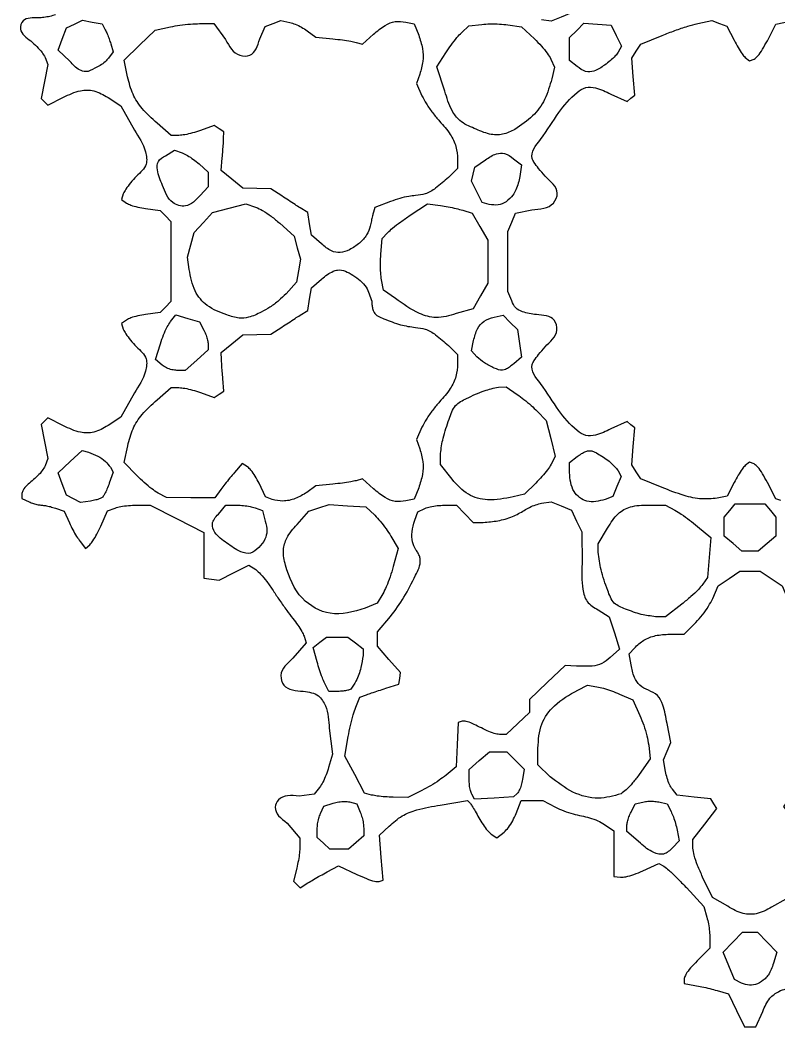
# Model space of a CAD drawing. Extents: x 0 to 409, y 0 to 428.
# Drawn here: x 0.1 to 211.8, y 0 to 281 of the extents above; entities that cross this region are included whole.
import ezdxf

# ---------------------------------------------------------------- set-up
doc = ezdxf.new("R2010")
doc.units = 0
doc.layers.add('Layer_1', color=7, linetype='CONTINUOUS')

msp = doc.modelspace()

# ---------------------------------------------------------------- linework, layer by layer
at = {"layer": 'Layer_1', "color": 7}
for points in [[(156.834328, 297.937824), (156.737416, 289.075984), (155.296464, 286.039408), (153.85552, 283.002832), (151.03144, 281.822856), (148.207368, 280.64288), (145.561696, 281.072216)], [(13.951608, 269.494688), (10.633944, 272.589376), (11.813944, 275.694688), (12.993944, 278.800008), (15.230632, 279.876272), (17.467328, 280.952544), (20.189552, 280.441848), (22.911784, 279.931152), (23.809336, 278.254072)], [(30.05608, 265.096272), (29.033528, 269.792552), (33.403016, 273.991512), (37.772496, 278.190464), (41.99124, 279.095224)], [(50.145368, 279.999984), (54.08076, 279.999984), (57.367104, 275.551424)], [(66.897, 275.708912), (68.444136, 279.206472), (70.626664, 280.036264), (72.809192, 280.866064), (75.262216, 280.327288)], [(107.681856, 280.410824), (109.996536, 279.90244), (111.26388, 276.735024)], [(123.266088, 277.538784), (125.231608, 279.385296), (128.831144, 279.791016)], [(136.165808, 279.636616), (139.900952, 279.076496), (143.533096, 275.73824)], [(155.43912, 268.058072), (153.331232, 269.716136), (153.331232, 272.894432), (153.331232, 276.072736), (155.338408, 278.079912), (157.345584, 280.087088), (161.138408, 279.843544), (164.931232, 279.600008), (166.37932, 276.637264), (167.827408, 273.67452), (166.959344, 272.052528)], [(189.113584, 280.028048), (193.041664, 280.870472), (195.157344, 280.066096), (197.273024, 279.261728), (199.239664, 275.380608)], [(208.547424, 275.232008), (210.884944, 279.862696), (213.108064, 280.345368), (215.331264, 280.82804), (219.919824, 279.627152)], [(80.123232, 277.9956), (82.531232, 276.202696), (87.331232, 275.738728)], [(93.849352, 274.76548), (95.567472, 274.2562), (98.649352, 277.021944)], [(164.865088, 260.32736), (169.392288, 258.254744), (170.468016, 259.14752), (171.543752, 260.040304), (171.129872, 265.19632), (170.716, 270.352344), (171.981712, 272.284064), (173.247424, 274.215784), (179.216464, 276.700704)], [(25.343216, 274.358224), (25.979544, 272.139456), (24.750832, 270.385224)], [(7.012712, 270.577272), (7.767584, 268.5918), (6.834528, 263.849176), (5.90148, 259.106552), (6.819216, 258.188808), (7.73696, 257.271072), (12.150216, 259.435536)], [(118.57516, 261.137504), (116.318584, 267.92852), (118.809576, 271.8104)], [(148.139784, 270.095792), (149.114336, 267.7916), (148.402784, 264.62472)], [(202.367424, 270.535928), (203.528464, 269.572376), (204.869104, 270.086856)], [(20.852368, 267.515504), (20.852368, 267.515504)], [(163.125544, 268.415272), (163.125544, 268.415272)], [(111.587968, 265.90504), (110.644712, 263.296496), (112.177504, 259.84824)], [(24.571408, 259.3336), (28.128032, 257.067208), (31.928032, 250.264992)], [(44.360824, 248.795984), (42.190424, 248.799984), (38.28416, 252.199984)], [(56.841976, 247.898576), (56.931232, 249.7972), (55.569472, 250.67036), (54.207712, 251.54352), (50.369472, 250.167776)], [(138.131232, 250.486968), (138.131232, 250.486968)], [(40.622264, 243.138392), (43.113304, 244.65328), (45.272504, 243.900584)], [(73.060912, 231.885592), (69.990592, 233.915008), (66.078008, 234.003744), (62.165424, 234.092472), (59.148328, 236.562872), (56.131232, 239.033272), (56.441976, 242.516608)], [(122.131232, 242.10484), (122.131232, 239.513848), (119.531232, 237.077816)], [(130.931232, 229.551968), (128.931232, 230.037888), (127.45168, 233.047536), (125.972136, 236.057176), (126.461328, 238.006296), (126.950528, 239.955416), (129.926592, 241.977696)], [(137.711584, 242.272512), (139.907704, 240.54504), (139.478056, 237.341776)], [(49.981464, 240.819032), (52.531232, 238.490176), (52.531232, 236.457704), (52.531232, 234.425224), (50.331232, 232.04116), (50.331232, 232.04116)], [(28.834112, 232.504088), (28.331952, 230.921912), (29.691864, 229.92752)], [(137.565072, 232.151728), (137.565072, 232.151728)], [(35.076952, 228.37952), (39.102112, 227.82592), (40.615072, 226.31296), (42.128032, 224.8), (42.128032, 213.6), (42.128032, 202.4), (40.615072, 200.88704), (39.102112, 199.37408), (35.076952, 198.82048)], [(47.233816, 211.405704), (46.766312, 214.816536), (47.696912, 218.272544), (48.62752, 221.728552), (51.179376, 224.496216), (53.731232, 227.263888), (58.393984, 228.473272), (63.056736, 229.682648), (65.766304, 228.788408)], [(84.154648, 218.486696), (81.322392, 220.973448), (80.815896, 224.140928), (80.309392, 227.308416), (78.220312, 228.582296)], [(103.401712, 230.357648), (99.012176, 228.715312), (98.631432, 227.357648)], [(108.878728, 226.50496), (113.70228, 229.726008), (117.31676, 229.219992)], [(123.534496, 227.893856), (126.137768, 227.073744), (128.334496, 223.336864), (130.531232, 219.599984), (130.531232, 213.599984), (130.531232, 207.599984), (128.51568, 204.000088), (126.500128, 200.400192), (121.71568, 199.064104), (121.71568, 199.064104)], [(137.217272, 202.626584), (136.131232, 205.199984), (136.131232, 213.599984), (136.131232, 221.999984), (137.211712, 224.559976), (138.2922, 227.119968), (142.811712, 228.049552)], [(72.489208, 224.28584), (76.502544, 220.677512), (77.371984, 217.448648), (78.241424, 214.219784), (77.700312, 211.016984), (77.1592, 207.814176), (74.245216, 204.581544)], [(100.700032, 215.624664), (101.060808, 219.975192), (102.557992, 221.629552)], [(91.983824, 216.899952), (91.983824, 216.899912)], [(78.220312, 198.617632), (80.309392, 199.891512), (80.815896, 203.059), (81.322392, 206.22648), (84.154648, 208.713232)], [(104.764576, 203.31976), (101.39792, 205.630968), (100.868584, 208.452552)], [(29.691864, 197.27248), (28.331952, 196.278088), (28.834112, 194.695912)], [(42.047728, 196.895552), (43.52184, 198.716), (46.82188, 197.727288), (50.121912, 196.738576), (51.326568, 194.409016)], [(67.331232, 199.482264), (67.331232, 199.482264)], [(132.2782, 198.086992), (134.825168, 198.578792), (136.81412, 196.589848), (138.803072, 194.600896), (139.379656, 190.755928), (139.956248, 186.91096), (137.799128, 185.05548), (137.799128, 185.05548)], [(56.220488, 186.295024), (56.131232, 188.190072), (59.148328, 190.64876), (62.165424, 193.107456), (66.078008, 193.196184), (69.990592, 193.28492), (73.060912, 195.314336)], [(127.47992, 187.0104), (126.0286, 188.6394), (126.574152, 191.547456)], [(39.645048, 184.708928), (37.781616, 186.217848), (39.177616, 190.646472)], [(52.531232, 190.532824), (52.531232, 188.986184), (49.328928, 186.093096), (49.328928, 186.093096)], [(119.531232, 190.122152), (122.131232, 187.68612), (122.131232, 185.095128)], [(49.328928, 186.093096), (46.126624, 183.200008), (43.817552, 183.200008)], [(50.369472, 177.032152), (54.207712, 175.656408), (55.569472, 176.53952), (56.931232, 177.422624), (56.620488, 180.911304)], [(38.28416, 174.999944), (42.190424, 178.399944), (44.360824, 178.403944)], [(133.513288, 178.575056), (135.695352, 178.642496), (138.756496, 176.521128)], [(31.928032, 176.935008), (28.128032, 170.132792), (24.571408, 167.8664)], [(144.313776, 171.799896), (146.809912, 169.200032), (148.092016, 164.201784), (149.374128, 159.203528), (148.218616, 157.001784)], [(12.150216, 167.764464), (7.73696, 169.928928), (6.819216, 169.011192), (5.90148, 168.093448), (6.834528, 163.350824), (7.767584, 158.6082), (6.997496, 156.582712)], [(179.16216, 150.521872), (173.247424, 152.984184), (171.981712, 154.915904), (170.716, 156.847624), (171.129872, 162.003648), (171.543752, 167.159664), (170.468016, 168.052448), (169.392288, 168.945224), (164.865088, 166.872608)], [(112.177504, 167.351728), (110.644712, 163.903472), (111.587968, 161.294928)], [(19.662184, 146.743264), (16.931232, 146.34464), (14.961168, 147.381008), (12.991112, 148.417384), (11.812528, 151.514), (10.633944, 154.610616), (14.0026, 157.752864), (17.371248, 160.895104), (19.15124, 160.36424)], [(32.596632, 153.9032), (29.06204, 157.534792), (30.070336, 162.167368)], [(120.58632, 152.825688), (117.331232, 156.943688), (117.331232, 160.000656)], [(153.331232, 154.702192), (153.331232, 157.483856), (155.43912, 159.14192)], [(204.869104, 157.113112), (203.528464, 157.627592), (202.367424, 156.66404)], [(25.226936, 156.194856), (25.978944, 154.78972), (24.91492, 151.694688)], [(63.485632, 156.325408), (62.040032, 157.199888), (59.885632, 154.743008)], [(166.929624, 155.202984), (167.767968, 153.63652), (166.588296, 150.813168), (165.408624, 147.989808), (163.317848, 147.194896), (163.317848, 147.194896)], [(98.649352, 150.178024), (95.567472, 152.943768), (93.849352, 152.434488)], [(143.901184, 151.73924), (140.739264, 148.678456), (137.635248, 147.958328), (137.635248, 147.958304)], [(199.274224, 151.887496), (197.342064, 148.074512), (194.498624, 147.54108)], [(212.311184, 146.938296), (210.891104, 147.325024), (208.550464, 151.961832)], [(56.041512, 149.943008), (54.351792, 147.599888), (47.641512, 147.647168), (40.931232, 147.694448), (38.531232, 148.983032)], [(70.336648, 147.196784), (68.542072, 147.94432), (66.736656, 151.697624)], [(87.331232, 151.46124), (82.531232, 150.997272), (80.065048, 149.159984), (80.065048, 149.159888)], [(111.26388, 150.464944), (109.996536, 147.297528), (107.681856, 146.789144)], [(0.528032, 148.833464), (0.528032, 147.456824), (2.565672, 146.528416)], [(23.122024, 147.870776), (23.122024, 147.870776)], [(145.561696, 146.127456), (148.207368, 146.556792), (151.03144, 145.376816), (153.85552, 144.19684), (155.296464, 141.160264), (156.737416, 138.123688), (156.834328, 129.261848)], [(9.90636, 144.7574), (12.323456, 143.914792), (13.796456, 140.648256)], [(22.570016, 139.771664), (24.44324, 144.007368), (26.537712, 144.80368)], [(32.491936, 145.6), (36.35168, 145.6), (43.839856, 141.8), (51.328032, 138), (51.328032, 131.6), (51.328032, 125.2), (53.46228, 124.953208), (55.596536, 124.706416), (59.729872, 126.800928), (63.8632, 128.895448), (65.773608, 127.643704)], [(55.364232, 143.09332), (57.473456, 145.6), (60.550272, 145.6)], [(65.631032, 144.838096), (67.634984, 144.076192), (68.435104, 141.178416)], [(77.331864, 140.210848), (80.568944, 143.88836), (83.429224, 144.832336), (86.289496, 145.776312), (91.396488, 145.451128), (96.503472, 145.125936), (98.988728, 142.762968)], [(110.171056, 141.370016), (111.010872, 143.779128), (113.008696, 144.689392)], [(118.4192, 145.599664), (121.831888, 145.599664), (124.131232, 143.199664), (126.430576, 140.799664), (129.280904, 140.804464)], [(175.343712, 145.58824), (180.156192, 145.6), (182.728064, 144.2)], [(208.469824, 134.871088), (206.008464, 132.799976), (203.731264, 132.799976), (201.453984, 132.799976), (198.992624, 134.871088), (196.531264, 136.942208), (196.531264, 139.582464), (196.531264, 142.22272), (198.060544, 144.111352), (199.589824, 145.999976), (203.731264, 145.999976), (207.872624, 145.999976), (209.401904, 144.111352), (210.931264, 142.22272), (210.931264, 139.582464), (210.931264, 136.942208), (208.469824, 134.871088), (208.469824, 134.871088)], [(161.334648, 132.48628), (161.337848, 134.800032), (163.983928, 139.200032)], [(189.020864, 139.672152), (192.741824, 136.544304), (192.276384, 130.992592), (191.810944, 125.440872), (190.548944, 123.51472)], [(16.780496, 135.460744), (18.291528, 133.539776), (19.49416, 134.537872)], [(103.50784, 136.950136), (105.541712, 133.500272), (104.179624, 128.468304)], [(66.672576, 133.8), (66.672568, 133.8)], [(193.324064, 119.581808), (194.816784, 123.064096), (197.859984, 125.132048), (200.903264, 127.2), (203.731904, 127.2), (206.560464, 127.2), (209.603744, 125.132048), (212.646944, 123.064096), (214.139664, 119.581808)], [(101.25304, 120.863744), (99.68856, 118.291152), (96.309896, 116.84208), (96.309896, 116.84208)], [(161.351392, 116.387272), (164.437056, 114.439376), (165.858232, 109.930912), (167.2794, 105.42244), (164.692696, 103.111224)], [(184.709104, 117.994792), (180.131336, 114.401016), (177.331336, 114.462536)], [(184.709024, 117.994784), (184.709104, 117.994792)], [(102.131232, 94.490808), (105.731232, 95.599664), (105.966816, 97.246608), (106.2024, 98.893552), (102.966816, 102.569368), (99.731232, 106.245184), (99.731232, 108.257104), (99.731232, 110.269016), (103.396736, 114.534344)], [(181.292144, 109.6), (185.331904, 109.6), (188.581664, 112.84976)], [(79.286512, 108.993216), (79.84016, 107.186432), (76.184096, 102.906968)], [(82.917912, 101.921008), (81.855536, 105.842016), (83.682008, 107.321008), (85.508488, 108.8), (88.511976, 108.8), (91.515456, 108.8), (93.623344, 107.141936), (95.731232, 105.483872), (95.731232, 103.64252)], [(170.507848, 101.04672), (169.9418, 104.063992), (171.434952, 105.713896)], [(155.331232, 100.708608), (152.131232, 100.832088), (147.131232, 96.074328), (142.131232, 91.316568), (142.131232, 89.534416), (142.131232, 87.752264), (138.897544, 84.676128), (135.663864, 81.6), (133.798312, 81.6)], [(88.751776, 93.61224), (86.17232, 93.6), (85.076304, 95.8)], [(92.30768, 94.244904), (92.30768, 94.244896)], [(155.655064, 93.974968), (158.378888, 95.36916), (161.009144, 94.942328)], [(167.314984, 92.889608), (170.990576, 91.26372), (172.991288, 86.8936)], [(93.692816, 89.23112), (94.848096, 91.996088), (96.689664, 92.689016)], [(123.403448, 85.338408), (122.312152, 84.91964), (122.00084, 78.754728), (121.689528, 72.589816), (118.910376, 70.268016)], [(180.123744, 71.248112), (179.575744, 74.491704), (180.584456, 76.926944), (181.593168, 79.362192), (180.557256, 84.681096)], [(86.281896, 83.34036), (87.170488, 76.123296), (86.134736, 72.423936)], [(98.131232, 64.702792), (96.131232, 65.246432), (93.3976, 70.393384), (90.663968, 75.540328), (91.60076, 81.00324)], [(125.331232, 69.064536), (125.331232, 71.834256), (128.159072, 74.317128), (130.986904, 76.8), (133.420608, 76.8), (135.854312, 76.8), (138.291424, 74.362888), (140.728536, 71.925776), (140.256712, 69.018288)], [(147.931232, 69.806136), (144.531232, 73.133136), (144.531232, 77.792264)], [(175.431736, 78.661744), (175.87148, 74.8), (172.781104, 70.413528)], [(83.614608, 66.837512), (82.13024, 64.950448), (77.929136, 64.417352)], [(112.17416, 65.97276), (108.21708, 63.999648), (104.17416, 64.079408)], [(112.17416, 65.973112), (112.17416, 65.97276)], [(138.758064, 65.13548), (137.731232, 64.160152), (132.274568, 63.838552), (126.817896, 63.516952), (126.074568, 64.905888)], [(138.758064, 65.13548), (138.758064, 65.13548)], [(167.710976, 65.02532), (167.710976, 65.02532)], [(187.731904, 49.903536), (187.731904, 52.252208), (191.083424, 56.596432), (194.434944, 60.940656), (193.599104, 62.270328), (192.763264, 63.6), (188.086784, 64.111224), (183.410384, 64.622448), (182.041024, 66.31348)], [(225.420864, 66.31132), (223.997664, 64.55368), (219.481664, 64.179176), (214.965664, 63.804672), (214.018624, 62.66356), (213.071584, 61.52244), (216.401744, 56.800312), (219.731824, 52.078176), (219.706224, 49.439088), (219.680624, 46.8), (216.705904, 41.2), (213.731264, 35.6), (209.731264, 33.418688), (209.731904, 33.418688)], [(83.849096, 59.539216), (84.766968, 61.55372), (87.368552, 62.41232)], [(91.982456, 62.765856), (93.994784, 62.260792), (94.963008, 59.923288)], [(117.28524, 61.913024), (124.842456, 63.205576), (125.517008, 62.531024)], [(138.470536, 59.560792), (139.860368, 63.2), (142.875048, 63.2), (145.889728, 63.2), (149.429896, 61.317672)], [(170.503304, 59.945984), (171.675376, 62.21252), (173.805984, 62.747272)], [(178.247816, 62.774392), (180.55904, 62.26676), (181.676544, 60.105736)], [(74.528032, 56.886864), (78.128032, 52.669352), (78.128032, 50.288936)], [(163.069424, 56.515432), (165.728032, 54.71132), (165.728032, 48.355656), (165.728032, 42), (167.5328, 41.743688)], [(93.786624, 51.44472), (91.642008, 49.6), (89.037472, 49.6), (86.432928, 49.6), (84.68208, 51.231168), (82.931232, 52.862328), (82.931232, 55.19352)], [(95.931232, 55.437608), (95.931232, 53.289432), (93.786624, 51.44472), (93.786624, 51.44472)], [(100.221992, 40.546752), (101.350472, 40.979792), (100.82888, 47.234184), (100.30728, 53.488568), (103.017656, 56.0014)], [(131.505728, 53.814808), (133.076488, 52.771864), (135.0786, 54.346728)], [(173.131232, 51.267408), (169.331232, 54.524488), (169.331232, 56.101976)], [(183.360064, 54.927624), (183.926064, 51.910528), (182.089184, 49.955264), (182.089184, 49.955264)], [(173.805712, 43.532816), (178.273528, 45.578248), (179.669656, 44.831064)], [(77.219976, 44.302312), (76.311928, 40.696104), (77.248256, 39.759776), (78.184592, 38.82344), (80.356312, 40.185128)], [(85.728032, 43.234832), (88.928032, 44.922848), (94.010776, 42.518288)], [(197.478144, 33.654352), (193.224464, 36.093696), (190.478144, 41.82428)], [(185.954864, 38.857448), (190.843904, 33.631008), (191.681344, 30.615504)], [(201.352704, 12.23044), (199.374144, 13.225856), (197.801984, 17.019344), (196.229824, 20.812832), (198.937424, 23.606416), (201.645104, 26.4), (203.731264, 26.4), (205.817344, 26.4), (208.508064, 23.62388), (211.198784, 20.847768), (210.271904, 17.754128)], [(192.523264, 24.766568), (192.531264, 21.933136), (188.931264, 18.4)], [(185.331264, 13.469688), (185.331264, 12.072504), (188.331264, 11.577568)], [(207.938144, 13.424864), (207.938144, 13.424864)], [(194.531264, 10.14132), (197.731264, 9.2), (199.960784, 4.6), (199.960704, 4.6)], [(199.960704, 4.6), (202.190304, 0), (203.770784, 0), (205.351344, 0), (207.267264, 4.332256)]]:
    msp.add_lwpolyline(points, dxfattribs=at)
for points, knots in [([(9.90636, 282.4426), (9.397116, 282.291502), (8.334409, 281.976186), (6.729063, 281.700531), (4.275258, 281.494802), (0.915708, 281.874628), (-0.507099, 277.560894), (2.599924, 275.595003), (4.705774, 273.64352), (6.132469, 272.135797), (6.752113, 271.038679), (7.012712, 270.577272)], [0, 0, 0, 0, 1.594747, 3.327976, 4.838876, 9.169446, 11.573554, 15.952707, 18.305322, 20.492252, 22.079553, 22.079553, 22.079553, 22.079553]), ([(23.809336, 278.254072), (23.993762, 277.873246), (24.396779, 277.041046), (24.905037, 275.7375), (25.200038, 274.808912), (25.343216, 274.358224)], [0, 0, 0, 0, 1.269092, 2.773288, 4.191829, 4.191829, 4.191829, 4.191829]), ([(41.99124, 279.095224), (42.87774, 279.256809), (44.730906, 279.594593), (47.455243, 279.901231), (49.29131, 279.968632), (50.145368, 279.999984)], [0, 0, 0, 0, 2.702988, 5.650413, 8.213802, 8.213802, 8.213802, 8.213802]), ([(75.262216, 280.327288), (75.788635, 280.167547), (76.933462, 279.820149), (78.565311, 279.024839), (79.613708, 278.332217), (80.123232, 277.9956)], [0, 0, 0, 0, 1.648761, 3.585641, 5.417035, 5.417035, 5.417035, 5.417035]), ([(98.649352, 277.021944), (99.678807, 277.910804), (101.473154, 279.460092), (104.681026, 280.83606), (106.690409, 280.551318), (107.681856, 280.410824)], [0, 0, 0, 0, 4.08123, 7.113613, 10.067089, 10.067089, 10.067089, 10.067089]), ([(128.831144, 279.791016), (129.605656, 279.844595), (131.256857, 279.958823), (133.711047, 279.904974), (135.375194, 279.723047), (136.165808, 279.636616)], [0, 0, 0, 0, 2.328449, 4.964079, 7.349528, 7.349528, 7.349528, 7.349528]), ([(179.216464, 276.700704), (180.394627, 277.165206), (182.736008, 278.088318), (186.033377, 279.22158), (188.178439, 279.783206), (189.113584, 280.028048)], [0, 0, 0, 0, 3.799387, 7.550575, 10.449869, 10.449869, 10.449869, 10.449869]), ([(57.367104, 275.551424), (58.40899, 273.660033), (59.948114, 270.865982), (65.406554, 270.813733), (66.309756, 273.780183), (66.897, 275.708912)], [0, 0, 0, 0, 5.941672, 8.777317, 14.047696, 14.047696, 14.047696, 14.047696]), ([(87.331232, 275.738728), (88.215981, 275.641765), (89.885138, 275.458835), (92.065186, 275.160691), (93.342654, 274.877719), (93.849352, 274.76548)], [0, 0, 0, 0, 2.670524, 5.038179, 6.594654, 6.594654, 6.594654, 6.594654]), ([(111.26388, 276.735024), (111.673186, 275.520018), (112.465385, 273.168411), (112.598892, 269.405686), (111.926829, 267.078454), (111.587968, 265.90504)], [0, 0, 0, 0, 3.834517, 7.421592, 11.069586, 11.069586, 11.069586, 11.069586]), ([(118.809576, 271.8104), (119.310483, 272.551288), (120.298147, 274.012134), (121.768997, 275.942561), (122.814965, 277.057789), (123.266088, 277.538784)], [0, 0, 0, 0, 2.683212, 5.290624, 7.268052, 7.268052, 7.268052, 7.268052]), ([(143.533096, 275.73824), (144.196886, 275.082509), (145.480951, 273.814031), (147.071524, 271.949708), (147.823737, 270.644277), (148.139784, 270.095792)], [0, 0, 0, 0, 2.800477, 5.417374, 7.31358, 7.31358, 7.31358, 7.31358]), ([(199.239664, 275.380608), (199.61626, 274.681955), (200.320289, 273.375853), (201.324983, 271.720977), (202.07457, 270.868845), (202.367424, 270.535928)], [0, 0, 0, 0, 2.382749, 4.454451, 5.782815, 5.782815, 5.782815, 5.782815]), ([(204.869104, 270.086856), (205.213684, 270.372952), (206.143458, 271.144923), (207.295464, 272.962695), (208.1039, 274.428072), (208.547424, 275.232008)], [0, 0, 0, 0, 1.337951, 3.610176, 6.371909, 6.371909, 6.371909, 6.371909]), ([(24.750832, 270.385224), (24.433764, 270.02809), (23.731011, 269.236535), (22.394484, 268.281471), (21.363776, 267.76952), (20.852368, 267.515504)], [0, 0, 0, 0, 1.429697, 3.168797, 4.88147, 4.88147, 4.88147, 4.88147]), ([(166.959344, 272.052528), (166.688341, 271.67937), (166.044734, 270.793151), (164.722082, 269.597982), (163.6697, 268.818381), (163.125544, 268.415272)], [0, 0, 0, 0, 1.380862, 3.279426, 5.312217, 5.312217, 5.312217, 5.312217]), ([(20.852368, 267.515504), (20.037169, 267.053664), (18.679546, 266.28452), (15.965443, 267.21393), (14.761027, 268.577985), (13.951608, 269.494688)], [0, 0, 0, 0, 2.659796, 4.429594, 8.056221, 8.056221, 8.056221, 8.056221]), ([(163.125544, 268.415272), (162.185828, 267.749978), (160.61476, 266.637702), (157.584095, 266.384039), (156.199111, 267.464941), (155.43912, 268.058072)], [0, 0, 0, 0, 3.415367, 5.709998, 8.500272, 8.500272, 8.500272, 8.500272]), ([(38.28416, 252.199984), (36.815911, 253.51447), (34.180323, 255.874047), (31.255668, 260.296528), (30.465122, 263.45963), (30.05608, 265.096272)], [0, 0, 0, 0, 5.900229, 10.59124, 15.620851, 15.620851, 15.620851, 15.620851]), ([(148.402784, 264.62472), (147.845381, 262.646222), (146.772936, 258.839587), (143.148941, 253.864247), (139.852543, 251.645534), (138.131232, 250.486968)], [0, 0, 0, 0, 6.132422, 11.7988, 17.991225, 17.991225, 17.991225, 17.991225]), ([(12.150216, 259.435536), (13.6781, 260.179787), (16.339405, 261.476142), (20.943938, 261.542758), (23.301888, 260.106748), (24.571408, 259.3336)], [0, 0, 0, 0, 5.05921, 8.812254, 13.18972, 13.18972, 13.18972, 13.18972]), ([(142.811712, 228.049552), (145.119033, 228.190453), (148.51594, 228.397891), (150.854788, 233.821485), (147.019501, 236.647977), (144.852647, 239.407319), (143.584778, 240.999557), (142.080379, 243.765742), (146.39851, 248.793322), (149.776395, 254.79718), (154.044595, 259.824149), (157.7593, 262.47607), (161.305055, 262.048838), (163.491473, 260.991581), (164.865088, 260.32736)], [0, 0, 0, 0, 6.298352, 9.272622, 15.113824, 17.920426, 20.110158, 21.233534, 27.025413, 36.083765, 43.659125, 46.468455, 49.186803, 53.780735, 53.780735, 53.780735, 53.780735]), ([(112.177504, 259.84824), (112.574483, 259.094693), (113.452753, 257.427557), (115.116584, 255.06566), (117.448871, 252.30601), (120.007019, 249.458208), (121.88778, 245.780446), (122.051008, 243.31605), (122.131232, 242.10484)], [0, 0, 0, 0, 2.55335, 5.648991, 8.640758, 13.392028, 17.126534, 20.735951, 20.735951, 20.735951, 20.735951]), ([(138.131232, 250.486968), (137.010404, 249.917569), (134.796585, 248.792914), (130.665913, 249.004681), (126.796668, 250.734021), (122.817759, 252.42667), (119.978577, 256.274661), (119.112835, 259.27446), (118.57516, 261.137504)], [0, 0, 0, 0, 3.71668, 7.34105, 11.895997, 16.465166, 19.997806, 25.787496, 25.787496, 25.787496, 25.787496]), ([(31.928032, 250.264992), (33.156329, 248.36648), (35.003065, 245.512081), (35.73937, 240.274335), (32.837787, 237.860761), (30.922245, 235.616398), (29.610598, 234.007367), (29.053258, 232.928356), (28.834112, 232.504088)], [0, 0, 0, 0, 6.811767, 10.241447, 14.523644, 17.053019, 19.260793, 20.691413, 20.691413, 20.691413, 20.691413]), ([(50.369472, 250.167776), (49.629008, 249.927773), (48.186614, 249.460255), (46.179231, 248.967159), (44.902262, 248.846952), (44.360824, 248.795984)], [0, 0, 0, 0, 2.33577, 4.549985, 6.179908, 6.179908, 6.179908, 6.179908]), ([(56.441976, 242.516608), (56.499255, 243.188102), (56.611462, 244.503541), (56.7482, 246.297436), (56.813982, 247.4206), (56.841976, 247.898576)], [0, 0, 0, 0, 2.021805, 3.96066, 5.397026, 5.397026, 5.397026, 5.397026]), ([(50.331232, 232.04116), (49.066052, 230.704574), (46.893623, 228.409536), (41.547621, 229.915121), (39.964378, 234.651049), (38.277216, 238.284789), (38.27234, 241.799486), (39.809357, 242.675226), (40.622264, 243.138392)], [0, 0, 0, 0, 5.087125, 8.735051, 14.304401, 18.863684, 21.18152, 23.783586, 23.783586, 23.783586, 23.783586]), ([(45.272504, 243.900584), (45.757571, 243.679244), (46.856467, 243.177809), (48.426235, 242.12049), (49.462252, 241.253523), (49.981464, 240.819032)], [0, 0, 0, 0, 1.597676, 3.619457, 5.650656, 5.650656, 5.650656, 5.650656]), ([(129.926592, 241.977696), (130.872454, 242.650798), (132.454741, 243.776797), (135.530414, 243.995782), (136.934377, 242.886557), (137.711584, 242.272512)], [0, 0, 0, 0, 3.437874, 5.751053, 8.619507, 8.619507, 8.619507, 8.619507]), ([(119.531232, 237.077816), (118.38359, 236.037555), (116.425659, 234.26282), (113.337449, 232.302323), (110.654065, 232.023107), (108.253486, 231.795936), (105.917789, 231.205791), (104.252994, 230.644606), (103.401712, 230.357648)], [0, 0, 0, 0, 4.661733, 7.95314, 10.705096, 12.625453, 15.202096, 17.898364, 17.898364, 17.898364, 17.898364]), ([(139.478056, 237.341776), (139.353445, 236.709801), (139.100656, 235.42776), (138.473292, 233.665405), (137.848504, 232.624107), (137.565072, 232.151728)], [0, 0, 0, 0, 1.931899, 3.919097, 5.569089, 5.569089, 5.569089, 5.569089]), ([(78.220312, 228.582296), (77.728641, 228.88783), (76.613838, 229.58059), (74.895192, 230.683757), (73.671226, 231.485709), (73.060912, 231.885592)], [0, 0, 0, 0, 1.736596, 3.937517, 6.126469, 6.126469, 6.126469, 6.126469]), ([(137.565072, 232.151728), (136.975293, 231.463834), (135.86803, 230.172367), (133.402827, 229.172933), (131.772085, 229.423018), (130.931232, 229.551968)], [0, 0, 0, 0, 2.693393, 5.056633, 7.572349, 7.572349, 7.572349, 7.572349]), ([(29.691864, 229.92752), (30.099155, 229.722947), (31.107314, 229.216571), (32.938181, 228.750101), (34.337838, 228.507585), (35.076952, 228.37952)], [0, 0, 0, 0, 1.36448, 3.37747, 5.629903, 5.629903, 5.629903, 5.629903]), ([(65.766304, 228.788408), (66.413118, 228.489018), (67.940496, 227.782042), (70.170677, 226.223314), (71.701568, 224.944029), (72.489208, 224.28584)], [0, 0, 0, 0, 2.135251, 5.042157, 8.122672, 8.122672, 8.122672, 8.122672]), ([(117.31676, 229.219992), (118.043484, 229.103146), (119.521911, 228.865439), (121.599304, 228.430699), (122.933779, 228.060501), (123.534496, 227.893856)], [0, 0, 0, 0, 2.208125, 4.492147, 6.362042, 6.362042, 6.362042, 6.362042]), ([(98.631432, 227.357648), (98.54355, 227.015802), (98.337695, 226.215063), (98.037059, 224.930111), (97.715299, 223.094279), (96.813077, 220.838903), (94.75856, 218.556599), (92.941531, 217.471748), (91.983824, 216.899952)], [0, 0, 0, 0, 1.058923, 2.480423, 3.957262, 6.649606, 9.64182, 12.976621, 12.976621, 12.976621, 12.976621]), ([(102.557992, 221.629552), (103.023909, 222.061268), (104.191371, 223.14303), (106.329085, 224.739554), (107.996777, 225.894286), (108.878728, 226.50496)], [0, 0, 0, 0, 1.904601, 4.77241, 7.991361, 7.991361, 7.991361, 7.991361]), ([(91.983824, 216.899912), (91.125907, 216.520185), (89.479951, 215.791661), (86.516541, 216.49894), (85.011765, 217.765351), (84.154648, 218.486696)], [0, 0, 0, 0, 2.745849, 5.268046, 8.605943, 8.605943, 8.605943, 8.605943]), ([(100.868584, 208.452552), (100.785443, 209.124128), (100.596697, 210.648745), (100.56145, 213.049116), (100.65382, 214.765817), (100.700032, 215.624664)], [0, 0, 0, 0, 2.029088, 4.606446, 7.186791, 7.186791, 7.186791, 7.186791]), ([(67.331232, 199.482264), (66.189677, 198.908242), (64.256703, 197.936263), (60.843434, 197.639888), (56.925706, 198.974602), (52.196378, 200.740226), (48.280417, 205.50558), (47.602726, 209.326005), (47.233816, 211.405704)], [0, 0, 0, 0, 3.803613, 6.440584, 10.008644, 16.100538, 21.336295, 27.591613, 27.591613, 27.591613, 27.591613]), ([(84.154648, 208.713232), (84.693954, 209.144565), (85.710013, 209.957203), (87.189788, 210.835805), (89.66924, 211.603601), (93.17919, 209.809069), (96.837852, 206.900539), (97.731798, 203.882138), (98.14348, 202.492096)], [0, 0, 0, 0, 2.069602, 3.89916, 5.146649, 9.680527, 14.650684, 18.89344, 18.89344, 18.89344, 18.89344]), ([(74.245216, 204.581544), (73.58669, 203.938609), (72.191572, 202.576521), (69.865114, 200.862369), (68.146172, 199.92613), (67.331232, 199.482264)], [0, 0, 0, 0, 2.759305, 5.845714, 8.628049, 8.628049, 8.628049, 8.628049]), ([(98.14348, 202.492096), (98.164895, 202.09235), (98.206773, 201.310631), (98.425943, 200.265745), (99.038647, 198.583678), (102.19813, 197.417319), (105.878207, 195.856743), (109.862878, 195.218262), (113.324291, 194.911164), (116.423801, 192.936626), (118.382888, 191.162234), (119.531232, 190.122152)], [0, 0, 0, 0, 1.197992, 2.342715, 3.210387, 6.430682, 11.395096, 15.633965, 18.398761, 21.693295, 26.359703, 26.359703, 26.359703, 26.359703]), ([(121.71568, 199.064104), (119.842753, 198.483192), (116.413089, 197.419438), (110.293809, 199.241738), (106.886891, 201.754471), (104.764576, 203.31976)], [0, 0, 0, 0, 5.748009, 10.525635, 18.418831, 18.418831, 18.418831, 18.418831]), ([(164.865088, 166.872608), (163.491473, 166.208387), (161.305055, 165.151131), (157.759298, 164.723898), (154.044606, 167.375823), (149.776264, 172.402747), (146.398998, 178.406798), (142.079637, 183.433996), (143.585403, 186.200605), (144.846724, 187.79081), (147.035335, 190.532335), (150.473551, 193.212755), (149.177012, 198.483584), (144.343885, 198.669081), (140.819756, 199.269309), (138.086686, 200.475868), (137.5116, 201.89849), (137.217272, 202.626584)], [0, 0, 0, 0, 4.593932, 7.31228, 10.12161, 17.69697, 26.755321, 32.5472, 33.670577, 35.860309, 38.666911, 44.380504, 47.258385, 52.470061, 56.449113, 58.612646, 60.880744, 60.880744, 60.880744, 60.880744]), ([(35.076952, 198.82048), (34.337838, 198.692415), (32.938181, 198.449899), (31.107314, 197.983429), (30.099155, 197.477053), (29.691864, 197.27248)], [0, 0, 0, 0, 2.252433, 4.265422, 5.629903, 5.629903, 5.629903, 5.629903]), ([(39.177616, 190.646472), (39.46858, 191.476716), (40.031806, 193.083841), (40.955284, 195.19964), (41.724741, 196.394147), (42.047728, 196.895552)], [0, 0, 0, 0, 2.640202, 5.110709, 6.897927, 6.897927, 6.897927, 6.897927]), ([(73.060912, 195.314336), (73.671226, 195.714219), (74.895192, 196.516171), (76.613838, 197.619338), (77.728641, 198.312098), (78.220312, 198.617632)], [0, 0, 0, 0, 2.188952, 4.389872, 6.126469, 6.126469, 6.126469, 6.126469]), ([(126.574152, 191.547456), (126.851003, 192.665938), (127.359582, 194.720607), (129.433458, 197.233456), (131.323424, 197.800521), (132.2782, 198.086992)], [0, 0, 0, 0, 3.435431, 6.310938, 9.246663, 9.246663, 9.246663, 9.246663]), ([(28.834112, 194.695912), (29.053258, 194.271644), (29.610598, 193.192633), (30.922245, 191.583602), (32.837787, 189.339239), (35.73937, 186.925665), (35.003065, 181.687919), (33.156329, 178.83352), (31.928032, 176.935008)], [0, 0, 0, 0, 1.430619, 3.638393, 6.167769, 10.449966, 13.879645, 20.691413, 20.691413, 20.691413, 20.691413]), ([(51.326568, 194.409016), (51.537438, 193.951277), (51.951626, 193.05219), (52.383839, 191.752649), (52.486743, 190.901016), (52.531232, 190.532824)], [0, 0, 0, 0, 1.512415, 2.970673, 4.081295, 4.081295, 4.081295, 4.081295]), ([(56.620488, 180.911304), (56.563215, 181.583533), (56.451061, 182.89992), (56.314327, 184.694397), (56.248489, 185.817408), (56.220488, 186.295024)], [0, 0, 0, 0, 2.024, 3.963481, 5.39877, 5.39877, 5.39877, 5.39877]), ([(137.799128, 185.05548), (137.399214, 184.736835), (136.661021, 184.148655), (135.63296, 183.503858), (134.166708, 182.99511), (132.099385, 184.009601), (129.64539, 185.118677), (128.168816, 186.40859), (127.47992, 187.0104)], [0, 0, 0, 0, 1.532227, 2.828311, 3.640937, 6.060865, 9.166842, 11.883304, 11.883304, 11.883304, 11.883304]), ([(43.817552, 183.200008), (43.341457, 183.250779), (42.335932, 183.358007), (40.908247, 183.87791), (40.054327, 184.439677), (39.645048, 184.708928)], [0, 0, 0, 0, 1.433437, 3.027458, 4.494706, 4.494706, 4.494706, 4.494706]), ([(122.131232, 185.095128), (122.051008, 183.883918), (121.88778, 181.419522), (120.007019, 177.74176), (117.448871, 174.893958), (115.116584, 172.134308), (113.452753, 169.772411), (112.574483, 168.105275), (112.177504, 167.351728)], [0, 0, 0, 0, 3.609417, 7.343923, 12.095193, 15.08696, 18.182601, 20.735951, 20.735951, 20.735951, 20.735951]), ([(44.360824, 178.403944), (44.902262, 178.352976), (46.179231, 178.232769), (48.186614, 177.739673), (49.629008, 177.272155), (50.369472, 177.032152)], [0, 0, 0, 0, 1.629923, 3.844138, 6.179908, 6.179908, 6.179908, 6.179908]), ([(117.331232, 160.000656), (117.536078, 161.449499), (118.003353, 164.754469), (119.620505, 169.096103), (121.035735, 173.608112), (125.181978, 175.661158), (129.079719, 177.540972), (132.179235, 178.263902), (133.513288, 178.575056)], [0, 0, 0, 0, 4.364071, 9.954924, 14.10702, 17.751334, 23.160357, 27.247629, 27.247629, 27.247629, 27.247629]), ([(30.070336, 162.167368), (30.477789, 163.789758), (31.267497, 166.934208), (34.189542, 171.33212), (36.81877, 173.687296), (38.28416, 174.999944)], [0, 0, 0, 0, 4.987011, 9.665623, 15.556467, 15.556467, 15.556467, 15.556467]), ([(138.756496, 176.521128), (139.389546, 176.052779), (140.724693, 175.064999), (142.582091, 173.488735), (143.760562, 172.339422), (144.313776, 171.799896)], [0, 0, 0, 0, 2.362088, 4.98181, 7.29968, 7.29968, 7.29968, 7.29968]), ([(24.571408, 167.8664), (23.301888, 167.093252), (20.943938, 165.657242), (16.339405, 165.723858), (13.6781, 167.020213), (12.150216, 167.764464)], [0, 0, 0, 0, 4.377467, 8.13051, 13.18972, 13.18972, 13.18972, 13.18972]), ([(19.15124, 160.36424), (20.01202, 160.038549), (21.68717, 159.404727), (23.830393, 158.022693), (24.794507, 156.760831), (25.226936, 156.194856)], [0, 0, 0, 0, 2.761795, 5.374687, 7.499795, 7.499795, 7.499795, 7.499795]), ([(111.587968, 161.294928), (111.926829, 160.121514), (112.598892, 157.794282), (112.465385, 154.031557), (111.673186, 151.67995), (111.26388, 150.464944)], [0, 0, 0, 0, 3.647993, 7.235068, 11.069586, 11.069586, 11.069586, 11.069586]), ([(155.43912, 159.14192), (155.846093, 159.432067), (156.624103, 159.986741), (157.764355, 160.557532), (159.473684, 161.049498), (161.890167, 159.525043), (164.674392, 157.848408), (166.236541, 156.015982), (166.929624, 155.202984)], [0, 0, 0, 0, 1.495673, 2.859276, 3.833053, 6.669166, 10.64231, 13.810906, 13.810906, 13.810906, 13.810906]), ([(6.997496, 156.582712), (6.752455, 156.133688), (6.188594, 155.100444), (4.930966, 153.705158), (3.410363, 152.412866), (1.993116, 151.200717), (0.926391, 150.034665), (0.640719, 149.173259), (0.528032, 148.833464)], [0, 0, 0, 0, 1.530789, 3.522486, 5.585963, 7.511503, 9.147007, 10.212427, 10.212427, 10.212427, 10.212427]), ([(59.885632, 154.743008), (59.444215, 154.225572), (58.524838, 153.147862), (57.241309, 151.54827), (56.42096, 150.450689), (56.041512, 149.943008)], [0, 0, 0, 0, 2.040372, 4.249664, 6.151026, 6.151026, 6.151026, 6.151026]), ([(66.736656, 151.697624), (66.378511, 152.372575), (65.703327, 153.645008), (64.660561, 155.251244), (63.822438, 156.017487), (63.485632, 156.325408)], [0, 0, 0, 0, 2.295262, 4.327081, 5.692146, 5.692146, 5.692146, 5.692146]), ([(148.218616, 157.001784), (147.889702, 156.485516), (147.122446, 155.28122), (145.651457, 153.537937), (144.492128, 152.346533), (143.901184, 151.73924)], [0, 0, 0, 0, 1.834975, 4.280435, 6.822952, 6.822952, 6.822952, 6.822952]), ([(163.317848, 147.194896), (161.56588, 146.736244), (158.319308, 145.886316), (153.780299, 149.402136), (153.491403, 152.811788), (153.331232, 154.702192)], [0, 0, 0, 0, 5.172954, 9.586003, 15.077174, 15.077174, 15.077174, 15.077174]), ([(202.367424, 156.66404), (202.076178, 156.334234), (201.333229, 155.492918), (200.339052, 153.861342), (199.644975, 152.574748), (199.274224, 151.887496)], [0, 0, 0, 0, 1.318176, 3.362585, 5.706865, 5.706865, 5.706865, 5.706865]), ([(208.550464, 151.961832), (208.10642, 152.766788), (207.297102, 154.233907), (206.144228, 156.053799), (205.213826, 156.826733), (204.869104, 157.113112)], [0, 0, 0, 0, 2.765174, 5.039824, 6.378646, 6.378646, 6.378646, 6.378646]), ([(38.531232, 148.983032), (37.959472, 149.355138), (36.613398, 150.231176), (34.649347, 151.907269), (33.292119, 153.226952), (32.596632, 153.9032)], [0, 0, 0, 0, 2.045021, 4.814524, 7.725262, 7.725262, 7.725262, 7.725262]), ([(93.849352, 152.434488), (93.342654, 152.322249), (92.065186, 152.039277), (89.885138, 151.741133), (88.215981, 151.558203), (87.331232, 151.46124)], [0, 0, 0, 0, 1.556475, 3.924129, 6.594654, 6.594654, 6.594654, 6.594654]), ([(137.635248, 147.958304), (135.262318, 147.462111), (131.058215, 146.583009), (124.600464, 148.242897), (121.969024, 151.247109), (120.58632, 152.825688)], [0, 0, 0, 0, 7.217801, 12.787727, 18.955214, 18.955214, 18.955214, 18.955214]), ([(24.91492, 151.694688), (24.708096, 151.140376), (24.324631, 150.112647), (23.763464, 148.808689), (23.299757, 148.130657), (23.122024, 147.870776)], [0, 0, 0, 0, 1.776547, 3.293829, 4.236816, 4.236816, 4.236816, 4.236816]), ([(80.065048, 149.159888), (79.014841, 148.535012), (76.94703, 147.304658), (73.501218, 146.513365), (71.335901, 146.980986), (70.336648, 147.196784)], [0, 0, 0, 0, 3.661435, 7.209206, 10.249448, 10.249448, 10.249448, 10.249448]), ([(107.681856, 146.789144), (106.690409, 146.64865), (104.681026, 146.363908), (101.473154, 147.739876), (99.678807, 149.289164), (98.649352, 150.178024)], [0, 0, 0, 0, 2.953476, 5.98586, 10.067089, 10.067089, 10.067089, 10.067089]), ([(194.498624, 147.54108), (193.087915, 147.406261), (189.987368, 147.109946), (184.779891, 148.326815), (181.18586, 149.731137), (179.16216, 150.521872)], [0, 0, 0, 0, 4.228025, 9.292627, 15.819424, 15.819424, 15.819424, 15.819424]), ([(2.565672, 146.528416), (2.970773, 146.365097), (3.775956, 146.040483), (4.942982, 145.711925), (6.06281, 145.595031), (7.225473, 145.496609), (8.515348, 145.193491), (9.436532, 144.904694), (9.90636, 144.7574)], [0, 0, 0, 0, 1.310397, 2.604563, 3.618643, 4.682989, 6.102406, 7.579914, 7.579914, 7.579914, 7.579914]), ([(23.122024, 147.870776), (22.879414, 147.720585), (22.26496, 147.340199), (21.074649, 147.008223), (20.154643, 146.835642), (19.662184, 146.743264)], [0, 0, 0, 0, 0.85296, 2.160277, 3.666077, 3.666077, 3.666077, 3.666077]), ([(129.280904, 140.804464), (130.649114, 140.907822), (133.425475, 141.117555), (137.328503, 142.234815), (140.156818, 143.777864), (142.221884, 145.055293), (143.855681, 145.722958), (145.013623, 145.997507), (145.561696, 146.127456)], [0, 0, 0, 0, 4.110868, 8.341738, 12.050967, 13.743188, 15.622271, 17.310952, 17.310952, 17.310952, 17.310952]), ([(26.537712, 144.80368), (27.063176, 144.949035), (28.282695, 145.286382), (30.285082, 145.523253), (31.747913, 145.574125), (32.491936, 145.6)], [0, 0, 0, 0, 1.633921, 3.792077, 6.025936, 6.025936, 6.025936, 6.025936]), ([(60.550272, 145.6), (61.158902, 145.575043), (62.382265, 145.52488), (64.090708, 145.286999), (65.156467, 144.9764), (65.631032, 144.838096)], [0, 0, 0, 0, 1.827398, 3.673118, 5.154721, 5.154721, 5.154721, 5.154721]), ([(113.008696, 144.689392), (113.496581, 144.855032), (114.607453, 145.232179), (116.433262, 145.511302), (117.754383, 145.570084), (118.4192, 145.599664)], [0, 0, 0, 0, 1.54364, 3.514732, 5.511389, 5.511389, 5.511389, 5.511389]), ([(163.983928, 139.200032), (164.850612, 140.650483), (166.387216, 143.222085), (170.624568, 145.595154), (173.636583, 145.590741), (175.343712, 145.58824)], [0, 0, 0, 0, 4.99308, 8.852567, 13.901782, 13.901782, 13.901782, 13.901782]), ([(182.728064, 144.2), (183.334513, 143.829169), (184.73324, 142.973877), (186.823447, 141.445088), (188.283405, 140.267154), (189.020864, 139.672152)], [0, 0, 0, 0, 2.131891, 4.917036, 7.759854, 7.759854, 7.759854, 7.759854]), ([(13.796456, 140.648256), (14.106029, 140.008734), (14.727855, 138.72415), (15.712985, 136.982194), (16.452636, 135.92802), (16.780496, 135.460744)], [0, 0, 0, 0, 2.131538, 4.28154, 5.993326, 5.993326, 5.993326, 5.993326]), ([(66.672568, 133.8), (65.951133, 133.121365), (64.50711, 131.763011), (60.841627, 132.619908), (57.83871, 135.087606), (54.50197, 137.139012), (53.194103, 140.711963), (54.578238, 142.230822), (55.364232, 143.09332)], [0, 0, 0, 0, 2.79667, 5.597804, 10.152759, 14.638845, 17.083501, 20.295922, 20.295922, 20.295922, 20.295922]), ([(68.435104, 141.178416), (68.675231, 140.24895), (69.110699, 138.563372), (68.457892, 135.846194), (67.308676, 134.529049), (66.672576, 133.8)], [0, 0, 0, 0, 2.844326, 5.158162, 8.026576, 8.026576, 8.026576, 8.026576]), ([(98.988728, 142.762968), (99.507766, 142.216515), (100.634272, 141.030509), (102.140313, 139.079247), (103.062368, 137.643694), (103.50784, 136.950136)], [0, 0, 0, 0, 2.260112, 4.905281, 7.37777, 7.37777, 7.37777, 7.37777]), ([(103.396736, 114.534344), (104.718378, 116.3014), (107.427461, 119.923488), (109.908708, 125.214092), (111.992939, 129.112992), (111.539914, 131.256741), (111.130824, 132.219208), (110.247691, 133.48751), (109.326994, 135.436072), (109.308177, 138.350544), (109.868307, 140.310608), (110.171056, 141.370016)], [0, 0, 0, 0, 6.567896, 13.462786, 17.957425, 18.837014, 19.945397, 21.073949, 23.471268, 26.277791, 29.579004, 29.579004, 29.579004, 29.579004]), ([(19.49416, 134.537872), (19.79134, 134.892052), (20.556618, 135.804113), (21.534751, 137.596423), (22.208448, 139.011957), (22.570016, 139.771664)], [0, 0, 0, 0, 1.384613, 3.56557, 6.091986, 6.091986, 6.091986, 6.091986]), ([(96.309896, 116.84208), (93.048868, 115.891331), (86.856479, 114.085947), (77.562824, 119.327417), (74.48494, 126.806156), (73.187411, 132.789368), (74.408818, 136.9567), (76.261019, 139.018706), (77.331864, 140.210848)], [0, 0, 0, 0, 9.828152, 18.662744, 28.977709, 33.27064, 36.743269, 41.502491, 41.502491, 41.502491, 41.502491]), ([(177.331336, 114.462536), (175.994916, 114.637858), (173.116573, 115.015461), (169.355603, 116.432511), (165.362576, 117.989849), (163.735257, 122.530448), (162.07241, 127.148629), (161.563943, 130.827347), (161.334648, 132.48628)], [0, 0, 0, 0, 4.017615, 8.653026, 12.219671, 16.150642, 22.228388, 27.220293, 27.220293, 27.220293, 27.220293]), ([(156.834328, 129.261848), (156.769524, 126.905523), (156.672066, 123.361866), (157.933566, 118.351141), (160.18502, 117.057465), (161.351392, 116.387272)], [0, 0, 0, 0, 7.135686, 10.731298, 14.596284, 14.596284, 14.596284, 14.596284]), ([(65.773608, 127.643704), (66.239574, 127.234445), (67.389999, 126.224026), (68.965381, 124.215143), (70.683332, 121.729365), (72.459533, 118.995883), (74.298192, 116.392809), (76.047312, 114.135364), (77.506353, 112.208333), (78.597638, 110.550966), (79.085392, 109.44801), (79.286512, 108.993216)], [0, 0, 0, 0, 1.857629, 4.586305, 7.621717, 10.929986, 14.362681, 17.179663, 19.494904, 21.618409, 23.108399, 23.108399, 23.108399, 23.108399]), ([(104.179624, 128.468304), (103.889984, 127.502826), (103.319992, 125.602831), (102.370516, 123.046043), (101.58927, 121.520362), (101.25304, 120.863744)], [0, 0, 0, 0, 3.024327, 5.951667, 8.163413, 8.163413, 8.163413, 8.163413]), ([(190.548944, 123.51472), (190.136779, 123.018916), (189.108902, 121.782459), (187.115804, 119.973627), (185.5409, 118.678749), (184.709024, 117.994784)], [0, 0, 0, 0, 1.932552, 4.819486, 8.05163, 8.05163, 8.05163, 8.05163]), ([(188.581664, 112.84976), (189.20878, 113.542982), (190.497628, 114.967691), (192.104869, 117.220315), (192.940841, 118.839532), (193.324064, 119.581808)], [0, 0, 0, 0, 2.803652, 5.762057, 8.266159, 8.266159, 8.266159, 8.266159]), ([(171.434952, 105.713896), (172.278687, 106.505114), (173.978831, 108.099437), (177.477385, 109.406816), (179.968061, 109.532947), (181.292144, 109.6)], [0, 0, 0, 0, 3.443441, 6.93861, 10.905623, 10.905623, 10.905623, 10.905623]), ([(76.184096, 102.906968), (74.547376, 101.464287), (72.121636, 99.326128), (73.708252, 93.968976), (78.729583, 93.795954), (83.3168, 93.040128), (85.990541, 88.718632), (86.166985, 85.461555), (86.281896, 83.34036)], [0, 0, 0, 0, 5.890665, 8.730397, 14.404162, 18.81552, 22.205481, 28.536047, 28.536047, 28.536047, 28.536047]), ([(85.076304, 95.8), (84.837244, 96.345873), (84.286296, 97.603916), (83.580929, 99.653875), (83.140342, 101.160425), (82.917912, 101.921008)], [0, 0, 0, 0, 1.78726, 4.119, 6.496423, 6.496423, 6.496423, 6.496423]), ([(95.731232, 103.64252), (95.553273, 102.50889), (95.166644, 100.045998), (94.082519, 96.797142), (92.809559, 94.966612), (92.30768, 94.244904)], [0, 0, 0, 0, 3.445073, 7.484668, 10.113952, 10.113952, 10.113952, 10.113952]), ([(164.692696, 103.111224), (163.955086, 102.462142), (162.518139, 101.197658), (159.146848, 100.509058), (156.782296, 100.63272), (155.331232, 100.708608)], [0, 0, 0, 0, 2.898133, 5.645885, 10.010652, 10.010652, 10.010652, 10.010652]), ([(180.557256, 84.681096), (180.250081, 86.398568), (179.767444, 89.097074), (178.151307, 92.693356), (175.38029, 93.913485), (172.823305, 95.120947), (171.135166, 97.797542), (170.738276, 99.853222), (170.507848, 101.04672)], [0, 0, 0, 0, 5.278219, 8.293183, 11.20492, 14.025169, 16.651745, 20.287652, 20.287652, 20.287652, 20.287652]), ([(92.30768, 94.244896), (92.028823, 94.130423), (91.348749, 93.851246), (90.13864, 93.676518), (89.229411, 93.634377), (88.751776, 93.61224)], [0, 0, 0, 0, 0.901845, 2.19941, 3.635391, 3.635391, 3.635391, 3.635391]), ([(96.689664, 92.689016), (97.162715, 92.857735), (98.282332, 93.257057), (100.098269, 93.852486), (101.442205, 94.274463), (102.131232, 94.490808)], [0, 0, 0, 0, 1.506671, 3.565985, 5.732584, 5.732584, 5.732584, 5.732584]), ([(144.531232, 77.792264), (144.669155, 80.087701), (144.934178, 84.498459), (149.215902, 90.420758), (153.35317, 92.704397), (155.655064, 93.974968)], [0, 0, 0, 0, 6.777643, 13.02347, 20.856874, 20.856874, 20.856874, 20.856874]), ([(161.009144, 94.942328), (161.621083, 94.80559), (163.008407, 94.495591), (165.112027, 93.791581), (166.580963, 93.190144), (167.314984, 92.889608)], [0, 0, 0, 0, 1.880236, 4.262678, 6.64222, 6.64222, 6.64222, 6.64222]), ([(91.60076, 81.00324), (91.802204, 82.048359), (92.196047, 84.091667), (92.86669, 86.848557), (93.446352, 88.520312), (93.692816, 89.23112)], [0, 0, 0, 0, 3.193392, 6.243389, 8.49946, 8.49946, 8.49946, 8.49946]), ([(133.798312, 81.6), (133.311459, 81.680501), (132.118985, 81.877676), (130.256087, 82.634685), (128.249104, 83.66411), (126.337024, 84.625504), (124.728431, 85.307042), (123.759478, 85.32998), (123.403448, 85.338408)], [0, 0, 0, 0, 1.477054, 3.617824, 5.990276, 8.242194, 10.070327, 11.132236, 11.132236, 11.132236, 11.132236]), ([(172.991288, 86.8936), (173.361315, 85.988895), (174.12064, 84.132366), (174.953675, 81.377642), (175.281878, 79.513095), (175.431736, 78.661744)], [0, 0, 0, 0, 2.931897, 6.016494, 8.608369, 8.608369, 8.608369, 8.608369]), ([(86.134736, 72.423936), (85.904568, 71.712878), (85.448412, 70.303674), (84.628752, 68.413891), (83.922912, 67.316737), (83.614608, 66.837512)], [0, 0, 0, 0, 2.242454, 4.444193, 6.151721, 6.151721, 6.151721, 6.151721]), ([(118.910376, 70.268016), (118.269269, 69.77932), (116.867083, 68.710479), (114.6095, 67.282999), (112.970515, 66.401444), (112.17416, 65.973112)], [0, 0, 0, 0, 2.41767, 5.287762, 8.000234, 8.000234, 8.000234, 8.000234]), ([(172.781104, 70.413528), (172.183007, 69.623776), (171.05048, 68.128342), (169.396813, 66.261403), (168.195906, 65.380879), (167.710976, 65.02532)], [0, 0, 0, 0, 2.97466, 5.632667, 7.432932, 7.432932, 7.432932, 7.432932]), ([(182.041024, 66.31348), (181.772288, 66.738271), (181.163958, 67.699861), (180.544287, 69.379546), (180.264422, 70.623048), (180.123744, 71.248112)], [0, 0, 0, 0, 1.505075, 3.406998, 5.329302, 5.329302, 5.329302, 5.329302]), ([(126.074568, 64.905888), (125.938818, 65.262414), (125.6227, 66.09265), (125.4021, 67.501741), (125.355212, 68.535725), (125.331232, 69.064536)], [0, 0, 0, 0, 1.142268, 2.65998, 4.248705, 4.248705, 4.248705, 4.248705]), ([(140.256712, 69.018288), (140.142135, 68.4837), (139.923245, 67.46241), (139.460936, 66.122441), (138.964397, 65.425209), (138.758064, 65.13548)], [0, 0, 0, 0, 1.642342, 3.137575, 4.200667, 4.200667, 4.200667, 4.200667]), ([(167.710976, 65.02532), (165.615661, 64.442974), (161.149694, 63.201759), (153.915598, 65.181128), (149.960454, 68.237855), (147.931232, 69.806136)], [0, 0, 0, 0, 6.435905, 13.717531, 21.389714, 21.389714, 21.389714, 21.389714]), ([(77.929136, 64.417352), (75.696817, 64.596513), (72.614351, 64.843906), (70.395505, 60.091448), (72.810474, 58.218751), (74.528032, 56.886864)], [0, 0, 0, 0, 5.872831, 8.109415, 13.617589, 13.617589, 13.617589, 13.617589]), ([(104.17416, 64.079408), (103.403802, 64.11105), (101.90666, 64.172546), (99.883858, 64.356581), (98.650518, 64.600213), (98.131232, 64.702792)], [0, 0, 0, 0, 2.313354, 4.495854, 6.083047, 6.083047, 6.083047, 6.083047]), ([(87.368552, 62.41232), (87.893987, 62.547644), (88.95622, 62.821219), (90.520372, 62.961698), (91.526603, 62.826916), (91.982456, 62.765856)], [0, 0, 0, 0, 1.627256, 3.289702, 4.666635, 4.666635, 4.666635, 4.666635]), ([(103.017656, 56.0014), (104.166547, 57.034014), (106.432309, 59.070462), (111.429873, 60.939259), (115.091644, 61.548222), (117.28524, 61.913024)], [0, 0, 0, 0, 4.595354, 9.062633, 15.737185, 15.737185, 15.737185, 15.737185]), ([(125.517008, 62.531024), (125.719671, 62.260573), (126.273634, 61.521317), (127.097762, 60.109883), (128.066983, 58.318538), (129.162717, 56.489169), (130.278263, 54.923346), (131.145815, 54.139849), (131.505728, 53.814808)], [0, 0, 0, 0, 1.013323, 2.769839, 4.894217, 7.124062, 9.171621, 10.623324, 10.623324, 10.623324, 10.623324]), ([(173.805984, 62.747272), (174.267857, 62.825899), (175.254624, 62.993881), (176.753301, 62.998733), (177.763748, 62.847055), (178.247816, 62.774392)], [0, 0, 0, 0, 1.404203, 3.000002, 4.467529, 4.467529, 4.467529, 4.467529]), ([(82.931232, 55.19352), (82.962188, 55.678064), (83.027075, 56.693731), (83.333523, 58.157925), (83.68438, 59.09792), (83.849096, 59.539216)], [0, 0, 0, 0, 1.455738, 3.051413, 4.463419, 4.463419, 4.463419, 4.463419]), ([(94.963008, 59.923288), (95.135273, 59.435838), (95.490708, 58.430081), (95.824224, 56.923599), (95.89748, 55.906318), (95.931232, 55.437608)], [0, 0, 0, 0, 1.550486, 3.199123, 4.607755, 4.607755, 4.607755, 4.607755]), ([(135.0786, 54.346728), (135.493022, 54.764976), (136.432875, 55.713507), (137.54872, 57.500525), (138.161716, 58.870577), (138.470536, 59.560792)], [0, 0, 0, 0, 1.762557, 3.997247, 6.26605, 6.26605, 6.26605, 6.26605]), ([(149.429896, 61.317672), (150.1883, 60.962487), (151.777666, 60.218137), (154.211945, 59.394226), (156.651742, 58.887868), (158.987911, 58.389217), (161.143168, 57.606251), (162.461088, 56.859926), (163.069424, 56.515432)], [0, 0, 0, 0, 2.511518, 5.263316, 7.683197, 9.982984, 12.426756, 14.521832, 14.521832, 14.521832, 14.521832]), ([(169.331232, 56.101976), (169.374178, 56.472407), (169.472645, 57.321722), (169.891695, 58.611461), (170.297729, 59.497421), (170.503304, 59.945984)], [0, 0, 0, 0, 1.116793, 2.560559, 4.041181, 4.041181, 4.041181, 4.041181]), ([(181.676544, 60.105736), (181.898548, 59.608507), (182.386514, 58.515591), (182.940826, 56.778326), (183.222482, 55.534972), (183.360064, 54.927624)], [0, 0, 0, 0, 1.632821, 3.588958, 5.456949, 5.456949, 5.456949, 5.456949]), ([(182.089184, 49.955264), (181.312993, 49.212553), (179.818462, 47.782487), (176.085324, 48.647962), (174.259897, 50.266601), (173.131232, 51.267408)], [0, 0, 0, 0, 3.022597, 5.819917, 10.351217, 10.351217, 10.351217, 10.351217]), ([(78.128032, 50.288936), (78.094825, 49.723739), (78.01907, 48.434359), (77.698258, 46.434996), (77.379782, 45.014896), (77.219976, 44.302312)], [0, 0, 0, 0, 1.697778, 3.873129, 6.064066, 6.064066, 6.064066, 6.064066]), ([(190.478144, 41.82428), (190.005851, 42.887794), (189.119151, 44.884475), (188.116175, 47.573191), (187.84077, 49.243338), (187.731904, 49.903536)], [0, 0, 0, 0, 3.493863, 6.559511, 8.563507, 8.563507, 8.563507, 8.563507]), ([(80.356312, 40.185128), (80.865798, 40.493102), (82.008358, 41.183758), (83.801524, 42.197009), (85.090397, 42.891334), (85.728032, 43.234832)], [0, 0, 0, 0, 1.785942, 4.005108, 6.17792, 6.17792, 6.17792, 6.17792]), ([(94.010776, 42.518288), (94.910224, 42.128907), (96.523705, 41.430413), (98.590288, 40.629277), (99.797474, 40.568222), (100.221992, 40.546752)], [0, 0, 0, 0, 2.949083, 5.290234, 6.560073, 6.560073, 6.560073, 6.560073]), ([(167.5328, 41.743688), (168.042761, 41.777518), (169.334338, 41.863199), (171.431495, 42.548606), (172.978914, 43.190074), (173.805712, 43.532816)], [0, 0, 0, 0, 1.528987, 3.872458, 6.561224, 6.561224, 6.561224, 6.561224]), ([(179.669656, 44.831064), (180.133217, 44.473668), (181.41969, 43.481823), (183.473001, 41.433949), (185.073963, 39.771939), (185.954864, 38.857448)], [0, 0, 0, 0, 1.754829, 4.869994, 8.680989, 8.680989, 8.680989, 8.680989]), ([(209.731904, 33.418688), (208.347183, 32.652452), (205.894579, 31.295302), (201.329291, 31.40216), (198.878067, 32.835662), (197.478144, 33.654352)], [0, 0, 0, 0, 4.67297, 8.276724, 13.075525, 13.075525, 13.075525, 13.075525]), ([(191.681344, 30.615504), (191.831124, 29.981659), (192.143677, 28.65898), (192.430843, 26.702104), (192.493936, 25.380779), (192.523264, 24.766568)], [0, 0, 0, 0, 1.953546, 4.076567, 5.920659, 5.920659, 5.920659, 5.920659]), ([(188.931264, 18.4), (188.320914, 17.752243), (187.210772, 16.574063), (185.881587, 14.968337), (185.479798, 13.874177), (185.331264, 13.469688)], [0, 0, 0, 0, 2.678336, 4.871524, 6.157823, 6.157823, 6.157823, 6.157823]), ([(207.267264, 4.332256), (207.821371, 5.630166), (208.794735, 7.910119), (212.013009, 10.304242), (216.044356, 11.116185), (220.760783, 10.847984), (222.450265, 15.567875), (220.118589, 17.252827), (218.531104, 18.4)], [0, 0, 0, 0, 4.166946, 7.319802, 11.486497, 16.771609, 19.158695, 24.250749, 24.250749, 24.250749, 24.250749]), ([(210.271904, 17.754128), (210.064766, 17.173882), (209.659712, 16.039225), (208.904256, 14.55322), (208.229185, 13.764781), (207.938144, 13.424864)], [0, 0, 0, 0, 1.849263, 3.616187, 4.955268, 4.955268, 4.955268, 4.955268]), ([(188.331264, 11.577568), (188.982022, 11.455864), (190.381973, 11.194047), (192.449927, 10.713), (193.858067, 10.326227), (194.531264, 10.14132)], [0, 0, 0, 0, 1.985991, 4.272382, 6.366687, 6.366687, 6.366687, 6.366687]), ([(207.938144, 13.424864), (207.24868, 12.899641), (205.960019, 11.917961), (203.510925, 11.419538), (202.07599, 11.958682), (201.352704, 12.23044)], [0, 0, 0, 0, 2.582552, 4.826985, 7.108125, 7.108125, 7.108125, 7.108125])]:
    msp.add_open_spline(points, degree=3, knots=knots, dxfattribs=at)

doc.saveas('drawing.dxf')
